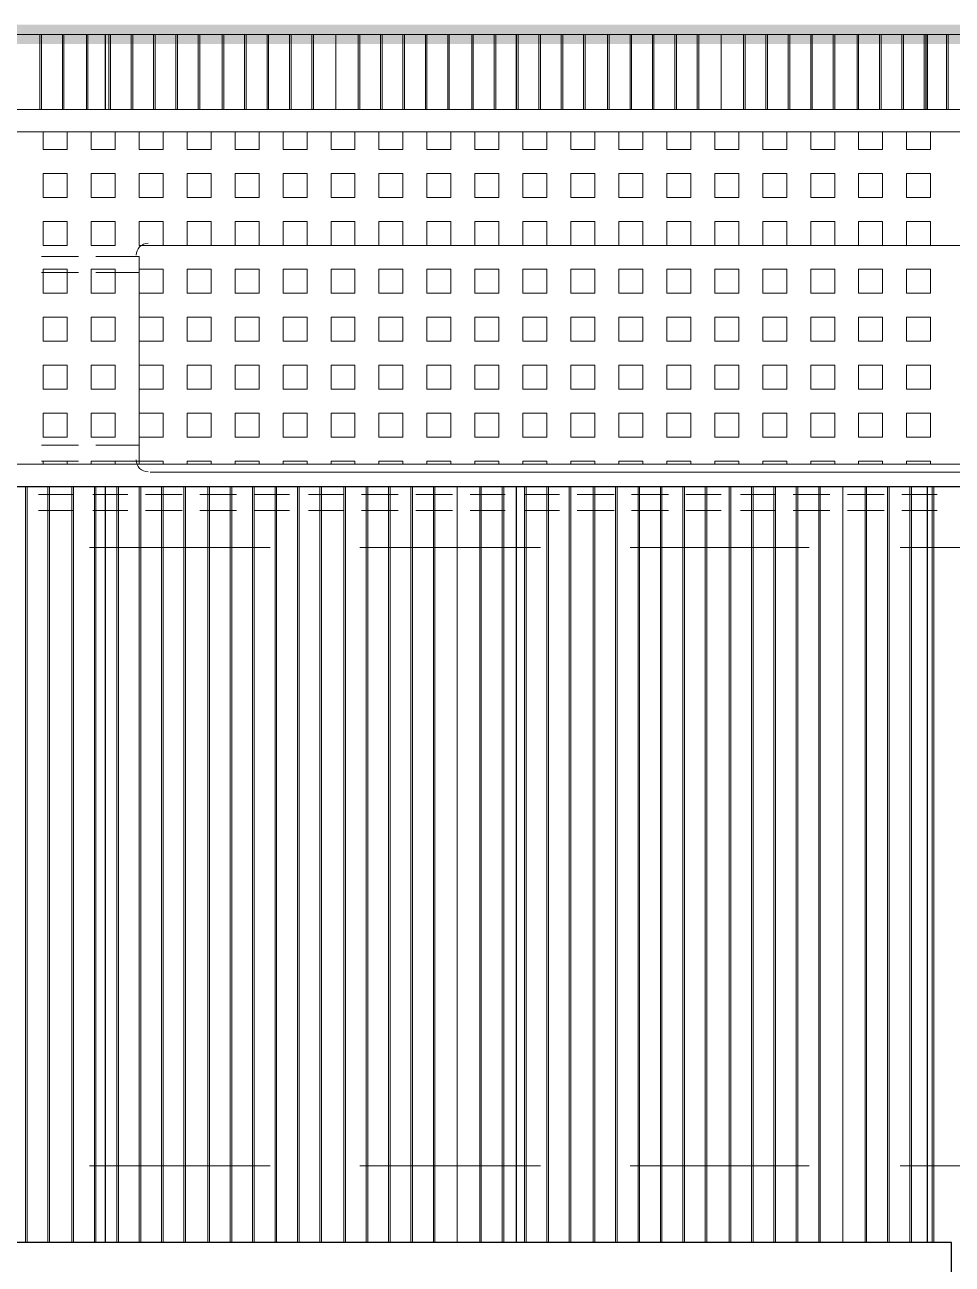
# Model space of a CAD drawing. Header units: millimetres. Extents: x -356862 to 418287, y 0 to 839748.
# Drawn here: x 326824 to 328052, y 778339 to 779981 of the extents above; entities that cross this region are included whole.
import ezdxf

# ---------------------------------------------------------------- set-up
doc = ezdxf.new("R2010")
doc.units = ezdxf.units.MM
doc.layers.add('PDF _Геометрия', color=7, linetype='Continuous', true_color=0xbababa)
doc.layers.add('PDF _Сплошная заливка', color=7, linetype='Continuous', true_color=0xf50000)

msp = doc.modelspace()

# ---------------------------------------------------------------- linework, layer by layer
at = {"layer": 'PDF _Геометрия', "color": 7, "lineweight": 5}
for points in [[(328950.5388, 779968.3288), (324750.5388, 779968.3288)], [(327149.0268, 779288.7925), (326909.813, 779288.7925)], [(327506.7888, 779288.7925), (327267.5751, 779288.7925)], [(327862.434, 779288.7925), (327625.3372, 779288.7925)], [(328220.1961, 779288.7925), (327983.0993, 779288.7925)], [(326909.813, 778469.5385), (327149.0268, 778469.5385)], [(327267.5751, 778469.5385), (327506.7888, 778469.5385)], [(327625.3372, 778469.5385), (327862.434, 778469.5385)], [(327983.0993, 778469.5385), (328220.1961, 778469.5385)]]:
    msp.add_lwpolyline(points, dxfattribs=at)
at = {"layer": 'PDF _Геометрия', "color": 161, "lineweight": 9, "true_color": 0x7f9fff}
msp.add_lwpolyline([(324750.5388, 779968.3288), (328950.5388, 779968.3288), (328950.5388, 779868.8328), (324750.5388, 779868.8328)], close=True, dxfattribs=at)
at = {"layer": 'PDF _Геометрия', "color": 254, "lineweight": 5, "true_color": 0xdcdcdc}
for points in [[(326844.188, 779868.8328), (326844.188, 779968.3288)], [(326873.8251, 779868.8328), (326873.8251, 779968.3288)], [(326907.6961, 779868.8328), (326907.6961, 779968.3288)], [(326937.3332, 779868.8328), (326937.3332, 779968.3288)], [(326966.9703, 779868.8328), (326966.9703, 779968.3288)], [(326994.4905, 779868.8328), (326994.4905, 779968.3288)], [(327024.1276, 779868.8328), (327024.1276, 779968.3288)], [(327053.7647, 779868.8328), (327053.7647, 779968.3288)], [(327087.6356, 779868.8328), (327087.6356, 779968.3288)], [(327117.2727, 779868.8328), (327117.2727, 779968.3288)], [(327146.9098, 779868.8328), (327146.9098, 779968.3288)], [(327174.43, 779868.8328), (327174.43, 779968.3288)], [(327204.0671, 779868.8328), (327204.0671, 779968.3288)], [(327235.8211, 779868.8328), (327235.8211, 779968.3288)], [(327267.5751, 779868.8328), (327267.5751, 779968.3288)], [(327297.2122, 779868.8328), (327297.2122, 779968.3288)], [(327324.7324, 779868.8328), (327324.7324, 779968.3288)], [(327354.3695, 779868.8328), (327354.3695, 779968.3288)], [(327384.0066, 779868.8328), (327384.0066, 779968.3288)], [(327417.8776, 779868.8328), (327417.8776, 779968.3288)], [(327447.5147, 779868.8328), (327447.5147, 779968.3288)], [(327477.1518, 779868.8328), (327477.1518, 779968.3288)], [(327504.6719, 779868.8328), (327504.6719, 779968.3288)], [(327534.309, 779868.8328), (327534.309, 779968.3288)], [(327563.9461, 779868.8328), (327563.9461, 779968.3288)], [(327597.8171, 779868.8328), (327597.8171, 779968.3288)], [(327627.4542, 779868.8328), (327627.4542, 779968.3288)], [(327657.0913, 779868.8328), (327657.0913, 779968.3288)], [(327684.6114, 779868.8328), (327684.6114, 779968.3288)], [(327714.2485, 779868.8328), (327714.2485, 779968.3288)], [(327746.0026, 779868.8328), (327746.0026, 779968.3288)], [(327777.7566, 779868.8328), (327777.7566, 779968.3288)], [(327807.3937, 779868.8328), (327807.3937, 779968.3288)], [(327834.9138, 779868.8328), (327834.9138, 779968.3288)], [(327864.5509, 779868.8328), (327864.5509, 779968.3288)], [(327894.188, 779868.8328), (327894.188, 779968.3288)], [(327928.059, 779868.8328), (327928.059, 779968.3288)], [(327957.6961, 779868.8328), (327957.6961, 779968.3288)], [(327987.3332, 779868.8328), (327987.3332, 779968.3288)], [(328014.8534, 779868.8328), (328014.8534, 779968.3288)], [(328044.4905, 779868.8328), (328044.4905, 779968.3288)], [(326825.1356, 778367.9256), (326825.1356, 779369.2361)], [(326854.7727, 778367.9256), (326854.7727, 779369.2361)], [(326888.6437, 778367.9256), (326888.6437, 779369.2361)], [(326918.2808, 778367.9256), (326918.2808, 779369.2361)], [(326947.9179, 778367.9256), (326947.9179, 779369.2361)], [(326975.438, 778367.9256), (326975.438, 779369.2361)], [(327005.0751, 778367.9256), (327005.0751, 779369.2361)], [(327034.7122, 778367.9256), (327034.7122, 779369.2361)], [(327068.5832, 778367.9256), (327068.5832, 779369.2361)], [(327098.2203, 778367.9256), (327098.2203, 779369.2361)], [(327127.8574, 778367.9256), (327127.8574, 779369.2361)], [(327155.3776, 778367.9256), (327155.3776, 779369.2361)], [(327185.0147, 778367.9256), (327185.0147, 779369.2361)], [(327214.6518, 778367.9256), (327214.6518, 779369.2361)], [(327248.5227, 778367.9256), (327248.5227, 779369.2361)], [(327278.1598, 778367.9256), (327278.1598, 779369.2361)], [(327307.7969, 778367.9256), (327307.7969, 779369.2361)], [(327335.3171, 778367.9256), (327335.3171, 779369.2361)], [(327364.9542, 778367.9256), (327364.9542, 779369.2361)], [(327396.7082, 778367.9256), (327396.7082, 779369.2361)], [(327428.4622, 778367.9256), (327428.4622, 779369.2361)], [(327458.0993, 778367.9256), (327458.0993, 779369.2361)], [(327485.6195, 778367.9256), (327485.6195, 779369.2361)], [(327515.2566, 778367.9256), (327515.2566, 779369.2361)], [(327544.8937, 778367.9256), (327544.8937, 779369.2361)], [(327578.7647, 778367.9256), (327578.7647, 779369.2361)], [(327608.4018, 778367.9256), (327608.4018, 779369.2361)], [(327638.0388, 778367.9256), (327638.0388, 779369.2361)], [(327665.559, 778367.9256), (327665.559, 779369.2361)], [(327695.1961, 778367.9256), (327695.1961, 779369.2361)], [(327724.8332, 778367.9256), (327724.8332, 779369.2361)], [(327758.7042, 778367.9256), (327758.7042, 779369.2361)], [(327788.3413, 778367.9256), (327788.3413, 779369.2361)], [(327817.9784, 778367.9256), (327817.9784, 779369.2361)], [(327845.4985, 778367.9256), (327845.4985, 779369.2361)], [(327875.1356, 778367.9256), (327875.1356, 779369.2361)], [(327906.8897, 778367.9256), (327906.8897, 779369.2361)], [(327938.6437, 778367.9256), (327938.6437, 779369.2361)], [(327968.2808, 778367.9256), (327968.2808, 779369.2361)], [(327995.8009, 778367.9256), (327995.8009, 779369.2361)], [(328025.438, 778367.9256), (328025.438, 779369.2361)]]:
    msp.add_lwpolyline(points, dxfattribs=at)
for points in [[(326846.305, 779968.3288), (326846.305, 779868.8328)], [(326875.9421, 779968.3288), (326875.9421, 779868.8328)], [(326905.5792, 779968.3288), (326905.5792, 779868.8328)], [(326935.2163, 779968.3288), (326935.2163, 779868.8328)], [(326964.8534, 779968.3288), (326964.8534, 779868.8328)], [(326996.6074, 779968.3288), (326996.6074, 779868.8328)], [(327026.2445, 779968.3288), (327026.2445, 779868.8328)], [(327055.8816, 779968.3288), (327055.8816, 779868.8328)], [(327085.5187, 779968.3288), (327085.5187, 779868.8328)], [(327115.1558, 779968.3288), (327115.1558, 779868.8328)], [(327144.7929, 779968.3288), (327144.7929, 779868.8328)], [(327176.5469, 779968.3288), (327176.5469, 779868.8328)], [(327206.184, 779968.3288), (327206.184, 779868.8328)], [(327235.8211, 779968.3288), (327235.8211, 779868.8328)], [(327265.4582, 779968.3288), (327265.4582, 779868.8328)], [(327295.0953, 779968.3288), (327295.0953, 779868.8328)], [(327326.8493, 779968.3288), (327326.8493, 779868.8328)], [(327356.4864, 779968.3288), (327356.4864, 779868.8328)], [(327386.1235, 779968.3288), (327386.1235, 779868.8328)], [(327415.7606, 779968.3288), (327415.7606, 779868.8328)], [(327445.3977, 779968.3288), (327445.3977, 779868.8328)], [(327475.0348, 779968.3288), (327475.0348, 779868.8328)], [(327506.7888, 779968.3288), (327506.7888, 779868.8328)], [(327536.4259, 779968.3288), (327536.4259, 779868.8328)], [(327566.063, 779968.3288), (327566.063, 779868.8328)], [(327595.7001, 779968.3288), (327595.7001, 779868.8328)], [(327625.3372, 779968.3288), (327625.3372, 779868.8328)], [(327654.9743, 779968.3288), (327654.9743, 779868.8328)], [(327686.7284, 779968.3288), (327686.7284, 779868.8328)], [(327716.3655, 779968.3288), (327716.3655, 779868.8328)], [(327746.0026, 779968.3288), (327746.0026, 779868.8328)], [(327775.6397, 779968.3288), (327775.6397, 779868.8328)], [(327805.2768, 779968.3288), (327805.2768, 779868.8328)], [(327837.0308, 779968.3288), (327837.0308, 779868.8328)], [(327866.6679, 779968.3288), (327866.6679, 779868.8328)], [(327896.305, 779968.3288), (327896.305, 779868.8328)], [(327925.9421, 779968.3288), (327925.9421, 779868.8328)], [(327955.5792, 779968.3288), (327955.5792, 779868.8328)], [(327985.2163, 779968.3288), (327985.2163, 779868.8328)], [(328016.9703, 779968.3288), (328016.9703, 779868.8328)], [(328046.6074, 779968.3288), (328046.6074, 779868.8328)], [(326827.2526, 779369.2361), (326827.2526, 778367.9256)], [(326856.8897, 779369.2361), (326856.8897, 778367.9256)], [(326886.5268, 779369.2361), (326886.5268, 778367.9256)], [(326916.1638, 779369.2361), (326916.1638, 778367.9256)], [(326945.8009, 779369.2361), (326945.8009, 778367.9256)], [(326977.555, 779369.2361), (326977.555, 778367.9256)], [(327007.1921, 779369.2361), (327007.1921, 778367.9256)], [(327036.8292, 779369.2361), (327036.8292, 778367.9256)], [(327066.4663, 779369.2361), (327066.4663, 778367.9256)], [(327096.1034, 779369.2361), (327096.1034, 778367.9256)], [(327125.7405, 779369.2361), (327125.7405, 778367.9256)], [(327157.4945, 779369.2361), (327157.4945, 778367.9256)], [(327187.1316, 779369.2361), (327187.1316, 778367.9256)], [(327216.7687, 779369.2361), (327216.7687, 778367.9256)], [(327246.4058, 779369.2361), (327246.4058, 778367.9256)], [(327276.0429, 779369.2361), (327276.0429, 778367.9256)], [(327305.68, 779369.2361), (327305.68, 778367.9256)], [(327337.434, 779369.2361), (327337.434, 778367.9256)], [(327367.0711, 779369.2361), (327367.0711, 778367.9256)], [(327396.7082, 779369.2361), (327396.7082, 778367.9256)], [(327426.3453, 779369.2361), (327426.3453, 778367.9256)], [(327455.9824, 779369.2361), (327455.9824, 778367.9256)], [(327487.7364, 779369.2361), (327487.7364, 778367.9256)], [(327517.3735, 779369.2361), (327517.3735, 778367.9256)], [(327547.0106, 779369.2361), (327547.0106, 778367.9256)], [(327576.6477, 779369.2361), (327576.6477, 778367.9256)], [(327606.2848, 779369.2361), (327606.2848, 778367.9256)], [(327635.9219, 779369.2361), (327635.9219, 778367.9256)], [(327667.6759, 779369.2361), (327667.6759, 778367.9256)], [(327697.313, 779369.2361), (327697.313, 778367.9256)], [(327726.9501, 779369.2361), (327726.9501, 778367.9256)], [(327756.5872, 779369.2361), (327756.5872, 778367.9256)], [(327786.2243, 779369.2361), (327786.2243, 778367.9256)], [(327815.8614, 779369.2361), (327815.8614, 778367.9256)], [(327847.6155, 779369.2361), (327847.6155, 778367.9256)], [(327877.2526, 779369.2361), (327877.2526, 778367.9256)], [(327906.8897, 779369.2361), (327906.8897, 778367.9256)], [(327936.5268, 779369.2361), (327936.5268, 778367.9256)], [(327966.1638, 779369.2361), (327966.1638, 778367.9256)], [(327997.9179, 779369.2361), (327997.9179, 778367.9256)], [(328027.555, 779369.2361), (328027.555, 778367.9256)]]:
    msp.add_lwpolyline(points, close=True, dxfattribs=at)
at = {"layer": 'PDF _Геометрия', "color": 150, "lineweight": 30, "true_color": 0x0080ff}
for points in [[(326930.9824, 779868.8328), (326930.9824, 779968.3288)], [(327475.0348, 779868.8328), (327475.0348, 779968.3288)], [(328019.0872, 779868.8328), (328019.0872, 779968.3288)], [(326930.9824, 778367.9256), (326930.9824, 779369.2361)], [(327475.0348, 778367.9256), (327475.0348, 779369.2361)], [(328019.0872, 778367.9256), (328019.0872, 779369.2361)]]:
    msp.add_lwpolyline(points, dxfattribs=at)
at = {"layer": 'PDF _Геометрия', "color": 6, "lineweight": 9}
for points in [[(324750.5388, 779868.8328), (328950.5388, 779868.8328), (328950.5388, 779369.2361), (324750.5388, 779369.2361)], [(324780.1759, 779839.1957), (328920.9018, 779839.1957), (328920.9018, 779398.8732), (324780.1759, 779398.8732)], [(324750.5388, 777868.3288), (328050.8413, 777868.3288), (328050.8413, 778367.9256), (324750.5388, 778367.9256)]]:
    msp.add_lwpolyline(points, close=True, dxfattribs=at)
at = {"layer": 'PDF _Геометрия', "color": 6, "lineweight": 5}
for points in [[(326848.4219, 779839.1957), (326848.4219, 779815.9094), (326880.1759, 779815.9094), (326880.1759, 779839.1957)], [(326911.93, 779839.1957), (326911.93, 779815.9094), (326943.684, 779815.9094), (326943.684, 779839.1957)], [(326975.438, 779839.1957), (326975.438, 779815.9094), (327007.1921, 779815.9094), (327007.1921, 779839.1957)], [(327038.9461, 779839.1957), (327038.9461, 779815.9094), (327070.7001, 779815.9094), (327070.7001, 779839.1957)], [(327102.4542, 779839.1957), (327102.4542, 779815.9094), (327134.2082, 779815.9094), (327134.2082, 779839.1957)], [(327165.9622, 779839.1957), (327165.9622, 779815.9094), (327197.7163, 779815.9094), (327197.7163, 779839.1957)], [(327229.4703, 779839.1957), (327229.4703, 779815.9094), (327261.2243, 779815.9094), (327261.2243, 779839.1957)], [(327292.9784, 779839.1957), (327292.9784, 779815.9094), (327324.7324, 779815.9094), (327324.7324, 779839.1957)], [(327356.4864, 779839.1957), (327356.4864, 779815.9094), (327388.2405, 779815.9094), (327388.2405, 779839.1957)], [(327419.9945, 779839.1957), (327419.9945, 779815.9094), (327451.7485, 779815.9094), (327451.7485, 779839.1957)], [(327483.5026, 779839.1957), (327483.5026, 779815.9094), (327515.2566, 779815.9094), (327515.2566, 779839.1957)], [(327547.0106, 779839.1957), (327547.0106, 779815.9094), (327578.7647, 779815.9094), (327578.7647, 779839.1957)], [(327610.5187, 779839.1957), (327610.5187, 779815.9094), (327642.2727, 779815.9094), (327642.2727, 779839.1957)], [(327674.0268, 779839.1957), (327674.0268, 779815.9094), (327705.7808, 779815.9094), (327705.7808, 779839.1957)], [(327737.5348, 779839.1957), (327737.5348, 779815.9094), (327769.2888, 779815.9094), (327769.2888, 779839.1957)], [(327801.0429, 779839.1957), (327801.0429, 779815.9094), (327832.7969, 779815.9094), (327832.7969, 779839.1957)], [(327864.5509, 779839.1957), (327864.5509, 779815.9094), (327896.305, 779815.9094), (327896.305, 779839.1957)], [(327928.059, 779839.1957), (327928.059, 779815.9094), (327959.813, 779815.9094), (327959.813, 779839.1957)], [(327991.5671, 779839.1957), (327991.5671, 779815.9094), (328023.3211, 779815.9094), (328023.3211, 779839.1957)], [(326848.4219, 779398.8732), (326848.4219, 779403.107), (326880.1759, 779403.107), (326880.1759, 779398.8732)], [(326911.93, 779398.8732), (326911.93, 779403.107), (326943.684, 779403.107), (326943.684, 779398.8732)], [(326975.438, 779398.8732), (326975.438, 779403.107), (327007.1921, 779403.107), (327007.1921, 779398.8732)], [(327038.9461, 779398.8732), (327038.9461, 779403.107), (327070.7001, 779403.107), (327070.7001, 779398.8732)], [(327102.4542, 779398.8732), (327102.4542, 779403.107), (327134.2082, 779403.107), (327134.2082, 779398.8732)], [(327165.9622, 779398.8732), (327165.9622, 779403.107), (327197.7163, 779403.107), (327197.7163, 779398.8732)], [(327229.4703, 779398.8732), (327229.4703, 779403.107), (327261.2243, 779403.107), (327261.2243, 779398.8732)], [(327292.9784, 779398.8732), (327292.9784, 779403.107), (327324.7324, 779403.107), (327324.7324, 779398.8732)], [(327356.4864, 779398.8732), (327356.4864, 779403.107), (327388.2405, 779403.107), (327388.2405, 779398.8732)], [(327419.9945, 779398.8732), (327419.9945, 779403.107), (327451.7485, 779403.107), (327451.7485, 779398.8732)], [(327483.5026, 779398.8732), (327483.5026, 779403.107), (327515.2566, 779403.107), (327515.2566, 779398.8732)], [(327547.0106, 779398.8732), (327547.0106, 779403.107), (327578.7647, 779403.107), (327578.7647, 779398.8732)], [(327610.5187, 779398.8732), (327610.5187, 779403.107), (327642.2727, 779403.107), (327642.2727, 779398.8732)], [(327674.0268, 779398.8732), (327674.0268, 779403.107), (327705.7808, 779403.107), (327705.7808, 779398.8732)], [(327737.5348, 779398.8732), (327737.5348, 779403.107), (327769.2888, 779403.107), (327769.2888, 779398.8732)], [(327801.0429, 779398.8732), (327801.0429, 779403.107), (327832.7969, 779403.107), (327832.7969, 779398.8732)], [(327864.5509, 779398.8732), (327864.5509, 779403.107), (327896.305, 779403.107), (327896.305, 779398.8732)], [(327928.059, 779398.8732), (327928.059, 779403.107), (327959.813, 779403.107), (327959.813, 779398.8732)], [(327991.5671, 779398.8732), (327991.5671, 779403.107), (328023.3211, 779403.107), (328023.3211, 779398.8732)]]:
    msp.add_lwpolyline(points, dxfattribs=at)
for points in [[(326880.1759, 779784.1554), (326880.1759, 779752.4014), (326848.4219, 779752.4014), (326848.4219, 779784.1554)], [(326943.684, 779784.1554), (326943.684, 779752.4014), (326911.93, 779752.4014), (326911.93, 779784.1554)], [(327007.1921, 779784.1554), (327007.1921, 779752.4014), (326975.438, 779752.4014), (326975.438, 779784.1554)], [(327070.7001, 779784.1554), (327070.7001, 779752.4014), (327038.9461, 779752.4014), (327038.9461, 779784.1554)], [(327134.2082, 779784.1554), (327134.2082, 779752.4014), (327102.4542, 779752.4014), (327102.4542, 779784.1554)], [(327197.7163, 779784.1554), (327197.7163, 779752.4014), (327165.9622, 779752.4014), (327165.9622, 779784.1554)], [(327261.2243, 779784.1554), (327261.2243, 779752.4014), (327229.4703, 779752.4014), (327229.4703, 779784.1554)], [(327324.7324, 779784.1554), (327324.7324, 779752.4014), (327292.9784, 779752.4014), (327292.9784, 779784.1554)], [(327388.2405, 779784.1554), (327388.2405, 779752.4014), (327356.4864, 779752.4014), (327356.4864, 779784.1554)], [(327451.7485, 779784.1554), (327451.7485, 779752.4014), (327419.9945, 779752.4014), (327419.9945, 779784.1554)], [(327515.2566, 779784.1554), (327515.2566, 779752.4014), (327483.5026, 779752.4014), (327483.5026, 779784.1554)], [(327578.7647, 779784.1554), (327578.7647, 779752.4014), (327547.0106, 779752.4014), (327547.0106, 779784.1554)], [(327642.2727, 779784.1554), (327642.2727, 779752.4014), (327610.5187, 779752.4014), (327610.5187, 779784.1554)], [(327705.7808, 779784.1554), (327705.7808, 779752.4014), (327674.0268, 779752.4014), (327674.0268, 779784.1554)], [(327769.2888, 779784.1554), (327769.2888, 779752.4014), (327737.5348, 779752.4014), (327737.5348, 779784.1554)], [(327832.7969, 779784.1554), (327832.7969, 779752.4014), (327801.0429, 779752.4014), (327801.0429, 779784.1554)], [(327896.305, 779784.1554), (327896.305, 779752.4014), (327864.5509, 779752.4014), (327864.5509, 779784.1554)], [(327959.813, 779784.1554), (327959.813, 779752.4014), (327928.059, 779752.4014), (327928.059, 779784.1554)], [(328023.3211, 779784.1554), (328023.3211, 779752.4014), (327991.5671, 779752.4014), (327991.5671, 779784.1554)], [(326880.1759, 779720.6474), (326880.1759, 779688.8933), (326848.4219, 779688.8933), (326848.4219, 779720.6474)], [(326943.684, 779720.6474), (326943.684, 779688.8933), (326911.93, 779688.8933), (326911.93, 779720.6474)], [(327007.1921, 779720.6474), (327007.1921, 779688.8933), (326975.438, 779688.8933), (326975.438, 779720.6474)], [(327070.7001, 779720.6474), (327070.7001, 779688.8933), (327038.9461, 779688.8933), (327038.9461, 779720.6474)], [(327134.2082, 779720.6474), (327134.2082, 779688.8933), (327102.4542, 779688.8933), (327102.4542, 779720.6474)], [(327197.7163, 779720.6474), (327197.7163, 779688.8933), (327165.9622, 779688.8933), (327165.9622, 779720.6474)], [(327261.2243, 779720.6474), (327261.2243, 779688.8933), (327229.4703, 779688.8933), (327229.4703, 779720.6474)], [(327324.7324, 779720.6474), (327324.7324, 779688.8933), (327292.9784, 779688.8933), (327292.9784, 779720.6474)], [(327388.2405, 779720.6474), (327388.2405, 779688.8933), (327356.4864, 779688.8933), (327356.4864, 779720.6474)], [(327451.7485, 779720.6474), (327451.7485, 779688.8933), (327419.9945, 779688.8933), (327419.9945, 779720.6474)], [(327515.2566, 779720.6474), (327515.2566, 779688.8933), (327483.5026, 779688.8933), (327483.5026, 779720.6474)], [(327578.7647, 779720.6474), (327578.7647, 779688.8933), (327547.0106, 779688.8933), (327547.0106, 779720.6474)], [(327642.2727, 779720.6474), (327642.2727, 779688.8933), (327610.5187, 779688.8933), (327610.5187, 779720.6474)], [(327705.7808, 779720.6474), (327705.7808, 779688.8933), (327674.0268, 779688.8933), (327674.0268, 779720.6474)], [(327769.2888, 779720.6474), (327769.2888, 779688.8933), (327737.5348, 779688.8933), (327737.5348, 779720.6474)], [(327832.7969, 779720.6474), (327832.7969, 779688.8933), (327801.0429, 779688.8933), (327801.0429, 779720.6474)], [(327896.305, 779720.6474), (327896.305, 779688.8933), (327864.5509, 779688.8933), (327864.5509, 779720.6474)], [(327959.813, 779720.6474), (327959.813, 779688.8933), (327928.059, 779688.8933), (327928.059, 779720.6474)], [(328023.3211, 779720.6474), (328023.3211, 779688.8933), (327991.5671, 779688.8933), (327991.5671, 779720.6474)], [(326880.1759, 779657.1393), (326880.1759, 779625.3853), (326848.4219, 779625.3853), (326848.4219, 779657.1393)], [(326943.684, 779657.1393), (326943.684, 779625.3853), (326911.93, 779625.3853), (326911.93, 779657.1393)], [(327007.1921, 779657.1393), (327007.1921, 779625.3853), (326975.438, 779625.3853), (326975.438, 779657.1393)], [(327070.7001, 779657.1393), (327070.7001, 779625.3853), (327038.9461, 779625.3853), (327038.9461, 779657.1393)], [(327134.2082, 779657.1393), (327134.2082, 779625.3853), (327102.4542, 779625.3853), (327102.4542, 779657.1393)], [(327197.7163, 779657.1393), (327197.7163, 779625.3853), (327165.9622, 779625.3853), (327165.9622, 779657.1393)], [(327261.2243, 779657.1393), (327261.2243, 779625.3853), (327229.4703, 779625.3853), (327229.4703, 779657.1393)], [(327324.7324, 779657.1393), (327324.7324, 779625.3853), (327292.9784, 779625.3853), (327292.9784, 779657.1393)], [(327388.2405, 779657.1393), (327388.2405, 779625.3853), (327356.4864, 779625.3853), (327356.4864, 779657.1393)], [(327451.7485, 779657.1393), (327451.7485, 779625.3853), (327419.9945, 779625.3853), (327419.9945, 779657.1393)], [(327515.2566, 779657.1393), (327515.2566, 779625.3853), (327483.5026, 779625.3853), (327483.5026, 779657.1393)], [(327578.7647, 779657.1393), (327578.7647, 779625.3853), (327547.0106, 779625.3853), (327547.0106, 779657.1393)], [(327642.2727, 779657.1393), (327642.2727, 779625.3853), (327610.5187, 779625.3853), (327610.5187, 779657.1393)], [(327705.7808, 779657.1393), (327705.7808, 779625.3853), (327674.0268, 779625.3853), (327674.0268, 779657.1393)], [(327769.2888, 779657.1393), (327769.2888, 779625.3853), (327737.5348, 779625.3853), (327737.5348, 779657.1393)], [(327832.7969, 779657.1393), (327832.7969, 779625.3853), (327801.0429, 779625.3853), (327801.0429, 779657.1393)], [(327896.305, 779657.1393), (327896.305, 779625.3853), (327864.5509, 779625.3853), (327864.5509, 779657.1393)], [(327959.813, 779657.1393), (327959.813, 779625.3853), (327928.059, 779625.3853), (327928.059, 779657.1393)], [(328023.3211, 779657.1393), (328023.3211, 779625.3853), (327991.5671, 779625.3853), (327991.5671, 779657.1393)], [(326880.1759, 779593.6312), (326880.1759, 779561.8772), (326848.4219, 779561.8772), (326848.4219, 779593.6312)], [(326943.684, 779593.6312), (326943.684, 779561.8772), (326911.93, 779561.8772), (326911.93, 779593.6312)], [(327007.1921, 779593.6312), (327007.1921, 779561.8772), (326975.438, 779561.8772), (326975.438, 779593.6312)], [(327070.7001, 779593.6312), (327070.7001, 779561.8772), (327038.9461, 779561.8772), (327038.9461, 779593.6312)], [(327134.2082, 779593.6312), (327134.2082, 779561.8772), (327102.4542, 779561.8772), (327102.4542, 779593.6312)], [(327197.7163, 779593.6312), (327197.7163, 779561.8772), (327165.9622, 779561.8772), (327165.9622, 779593.6312)], [(327261.2243, 779593.6312), (327261.2243, 779561.8772), (327229.4703, 779561.8772), (327229.4703, 779593.6312)], [(327324.7324, 779593.6312), (327324.7324, 779561.8772), (327292.9784, 779561.8772), (327292.9784, 779593.6312)], [(327388.2405, 779593.6312), (327388.2405, 779561.8772), (327356.4864, 779561.8772), (327356.4864, 779593.6312)], [(327451.7485, 779593.6312), (327451.7485, 779561.8772), (327419.9945, 779561.8772), (327419.9945, 779593.6312)], [(327515.2566, 779593.6312), (327515.2566, 779561.8772), (327483.5026, 779561.8772), (327483.5026, 779593.6312)], [(327578.7647, 779593.6312), (327578.7647, 779561.8772), (327547.0106, 779561.8772), (327547.0106, 779593.6312)], [(327642.2727, 779593.6312), (327642.2727, 779561.8772), (327610.5187, 779561.8772), (327610.5187, 779593.6312)], [(327705.7808, 779593.6312), (327705.7808, 779561.8772), (327674.0268, 779561.8772), (327674.0268, 779593.6312)], [(327769.2888, 779593.6312), (327769.2888, 779561.8772), (327737.5348, 779561.8772), (327737.5348, 779593.6312)], [(327832.7969, 779593.6312), (327832.7969, 779561.8772), (327801.0429, 779561.8772), (327801.0429, 779593.6312)], [(327896.305, 779593.6312), (327896.305, 779561.8772), (327864.5509, 779561.8772), (327864.5509, 779593.6312)], [(327959.813, 779593.6312), (327959.813, 779561.8772), (327928.059, 779561.8772), (327928.059, 779593.6312)], [(328023.3211, 779593.6312), (328023.3211, 779561.8772), (327991.5671, 779561.8772), (327991.5671, 779593.6312)], [(326880.1759, 779530.1232), (326880.1759, 779498.3691), (326848.4219, 779498.3691), (326848.4219, 779530.1232)], [(326943.684, 779530.1232), (326943.684, 779498.3691), (326911.93, 779498.3691), (326911.93, 779530.1232)], [(327007.1921, 779530.1232), (327007.1921, 779498.3691), (326975.438, 779498.3691), (326975.438, 779530.1232)], [(327070.7001, 779530.1232), (327070.7001, 779498.3691), (327038.9461, 779498.3691), (327038.9461, 779530.1232)], [(327134.2082, 779530.1232), (327134.2082, 779498.3691), (327102.4542, 779498.3691), (327102.4542, 779530.1232)], [(327197.7163, 779530.1232), (327197.7163, 779498.3691), (327165.9622, 779498.3691), (327165.9622, 779530.1232)], [(327261.2243, 779530.1232), (327261.2243, 779498.3691), (327229.4703, 779498.3691), (327229.4703, 779530.1232)], [(327324.7324, 779530.1232), (327324.7324, 779498.3691), (327292.9784, 779498.3691), (327292.9784, 779530.1232)], [(327388.2405, 779530.1232), (327388.2405, 779498.3691), (327356.4864, 779498.3691), (327356.4864, 779530.1232)], [(327451.7485, 779530.1232), (327451.7485, 779498.3691), (327419.9945, 779498.3691), (327419.9945, 779530.1232)], [(327515.2566, 779530.1232), (327515.2566, 779498.3691), (327483.5026, 779498.3691), (327483.5026, 779530.1232)], [(327578.7647, 779530.1232), (327578.7647, 779498.3691), (327547.0106, 779498.3691), (327547.0106, 779530.1232)], [(327642.2727, 779530.1232), (327642.2727, 779498.3691), (327610.5187, 779498.3691), (327610.5187, 779530.1232)], [(327705.7808, 779530.1232), (327705.7808, 779498.3691), (327674.0268, 779498.3691), (327674.0268, 779530.1232)], [(327769.2888, 779530.1232), (327769.2888, 779498.3691), (327737.5348, 779498.3691), (327737.5348, 779530.1232)], [(327832.7969, 779530.1232), (327832.7969, 779498.3691), (327801.0429, 779498.3691), (327801.0429, 779530.1232)], [(327896.305, 779530.1232), (327896.305, 779498.3691), (327864.5509, 779498.3691), (327864.5509, 779530.1232)], [(327959.813, 779530.1232), (327959.813, 779498.3691), (327928.059, 779498.3691), (327928.059, 779530.1232)], [(328023.3211, 779530.1232), (328023.3211, 779498.3691), (327991.5671, 779498.3691), (327991.5671, 779530.1232)], [(326880.1759, 779466.6151), (326880.1759, 779434.8611), (326848.4219, 779434.8611), (326848.4219, 779466.6151)], [(326943.684, 779466.6151), (326943.684, 779434.8611), (326911.93, 779434.8611), (326911.93, 779466.6151)], [(327007.1921, 779466.6151), (327007.1921, 779434.8611), (326975.438, 779434.8611), (326975.438, 779466.6151)], [(327070.7001, 779466.6151), (327070.7001, 779434.8611), (327038.9461, 779434.8611), (327038.9461, 779466.6151)], [(327134.2082, 779466.6151), (327134.2082, 779434.8611), (327102.4542, 779434.8611), (327102.4542, 779466.6151)], [(327197.7163, 779466.6151), (327197.7163, 779434.8611), (327165.9622, 779434.8611), (327165.9622, 779466.6151)], [(327261.2243, 779466.6151), (327261.2243, 779434.8611), (327229.4703, 779434.8611), (327229.4703, 779466.6151)], [(327324.7324, 779466.6151), (327324.7324, 779434.8611), (327292.9784, 779434.8611), (327292.9784, 779466.6151)], [(327388.2405, 779466.6151), (327388.2405, 779434.8611), (327356.4864, 779434.8611), (327356.4864, 779466.6151)], [(327451.7485, 779466.6151), (327451.7485, 779434.8611), (327419.9945, 779434.8611), (327419.9945, 779466.6151)], [(327515.2566, 779466.6151), (327515.2566, 779434.8611), (327483.5026, 779434.8611), (327483.5026, 779466.6151)], [(327578.7647, 779466.6151), (327578.7647, 779434.8611), (327547.0106, 779434.8611), (327547.0106, 779466.6151)], [(327642.2727, 779466.6151), (327642.2727, 779434.8611), (327610.5187, 779434.8611), (327610.5187, 779466.6151)], [(327705.7808, 779466.6151), (327705.7808, 779434.8611), (327674.0268, 779434.8611), (327674.0268, 779466.6151)], [(327769.2888, 779466.6151), (327769.2888, 779434.8611), (327737.5348, 779434.8611), (327737.5348, 779466.6151)], [(327832.7969, 779466.6151), (327832.7969, 779434.8611), (327801.0429, 779434.8611), (327801.0429, 779466.6151)], [(327896.305, 779466.6151), (327896.305, 779434.8611), (327864.5509, 779434.8611), (327864.5509, 779466.6151)], [(327959.813, 779466.6151), (327959.813, 779434.8611), (327928.059, 779434.8611), (327928.059, 779466.6151)], [(328023.3211, 779466.6151), (328023.3211, 779434.8611), (327991.5671, 779434.8611), (327991.5671, 779466.6151)]]:
    msp.add_lwpolyline(points, close=True, dxfattribs=at)
at = {"layer": 'PDF _Геометрия', "lineweight": 5}
for points in [[(328760.0147, 779688.8933), (326990.2566, 779688.8933)], [(326975.438, 779674.0748), (326975.438, 779403.107)], [(326990.2566, 779388.2885), (328760.0147, 779388.2885)]]:
    msp.add_lwpolyline(points, dxfattribs=at)
at = {"layer": 'PDF _Геометрия', "color": 252, "lineweight": 5, "true_color": 0x989898}
for points in [[(326894.9945, 779674.0748), (326846.305, 779674.0748)], [(326975.438, 779674.0748), (326918.2808, 779674.0748)], [(326846.305, 779652.9054), (326894.9945, 779652.9054)], [(326918.2808, 779652.9054), (326975.438, 779652.9054)], [(326894.9945, 779424.2764), (326846.305, 779424.2764)], [(326975.438, 779424.2764), (326918.2808, 779424.2764)], [(326846.305, 779403.107), (326894.9945, 779403.107)], [(326918.2808, 779403.107), (326975.438, 779403.107)], [(326888.6437, 779358.6514), (326842.0711, 779358.6514)], [(326960.6195, 779358.6514), (326914.0469, 779358.6514)], [(327032.5953, 779358.6514), (326983.9058, 779358.6514)], [(327104.5711, 779358.6514), (327055.8816, 779358.6514)], [(327174.43, 779358.6514), (327127.8574, 779358.6514)], [(327246.4058, 779358.6514), (327199.8332, 779358.6514)], [(327318.3816, 779358.6514), (327269.6921, 779358.6514)], [(327390.3574, 779358.6514), (327341.6679, 779358.6514)], [(327460.2163, 779358.6514), (327413.6437, 779358.6514)], [(327532.1921, 779358.6514), (327485.6195, 779358.6514)], [(327604.1679, 779358.6514), (327555.4784, 779358.6514)], [(327676.1437, 779358.6514), (327627.4542, 779358.6514)], [(327746.0026, 779358.6514), (327699.43, 779358.6514)], [(327817.9784, 779358.6514), (327771.4058, 779358.6514)], [(327889.9542, 779358.6514), (327841.2647, 779358.6514)], [(327961.93, 779358.6514), (327913.2405, 779358.6514)], [(328031.7888, 779358.6514), (327985.2163, 779358.6514)], [(326842.0711, 779337.482), (326888.6437, 779337.482)], [(326914.0469, 779337.482), (326960.6195, 779337.482)], [(326983.9058, 779337.482), (327032.5953, 779337.482)], [(327055.8816, 779337.482), (327104.5711, 779337.482)], [(327127.8574, 779337.482), (327174.43, 779337.482)], [(327199.8332, 779337.482), (327246.4058, 779337.482)], [(327269.6921, 779337.482), (327318.3816, 779337.482)], [(327341.6679, 779337.482), (327390.3574, 779337.482)], [(327413.6437, 779337.482), (327460.2163, 779337.482)], [(327485.6195, 779337.482), (327532.1921, 779337.482)], [(327555.4784, 779337.482), (327604.1679, 779337.482)], [(327627.4542, 779337.482), (327676.1437, 779337.482)], [(327699.43, 779337.482), (327746.0026, 779337.482)], [(327771.4058, 779337.482), (327817.9784, 779337.482)], [(327841.2647, 779337.482), (327889.9542, 779337.482)], [(327913.2405, 779337.482), (327961.93, 779337.482)], [(327985.2163, 779337.482), (328031.7888, 779337.482)]]:
    msp.add_lwpolyline(points, dxfattribs=at)
at = {"layer": 'PDF _Геометрия', "color": 150, "lineweight": 30, "true_color": 0x0080ff}
for points in [[(325355.9824, 776608.7522), (325355.9824, 776968.6312), (325654.4703, 776968.6312), (325955.0751, 776968.6312), (326255.68, 776968.6312), (326255.68, 777328.5103), (326556.2848, 777328.5103), (326854.7727, 777328.5103), (327155.3776, 777328.5103), (327155.3776, 777688.3893), (327455.9824, 777688.3893), (327756.5872, 777688.3893), (328050.8413, 777688.3893), (328050.8413, 778048.2683), (328806.5872, 778048.2683), (328806.5872, 778768.0264), (328956.8897, 778768.0264), (328956.8897, 779369.2361), (324754.7727, 779369.2361), (324754.7727, 776608.7522)], [(328050.8413, 777868.3288), (328050.8413, 778367.9256), (324750.5388, 778367.9256), (324750.5388, 777868.3288)]]:
    msp.add_lwpolyline(points, close=True, dxfattribs=at)
at = {"layer": 'PDF _Геометрия', "lineweight": 5}
for centre, start, end in [((326987.3784, 779675.6803), 89.9999572, 180.0000428), ((326987.3784, 779404.7006), 179.9999572, 269.9999572)]:
    msp.add_arc(centre, 15.877, start, end, dxfattribs=at)
at = {"layer": 'PDF _Сплошная заливка', "color": 5, "transparency": 33554559}
for points in [[(324250.9421, 779981.0304), (324250.9421, 779955.6272), (329564.4501, 779981.0304)], [(324250.9421, 779955.6272), (329564.4501, 779981.0304), (329564.4501, 779955.6272)]]:
    msp.add_solid(points, dxfattribs=at)

doc.saveas('drawing.dxf')
